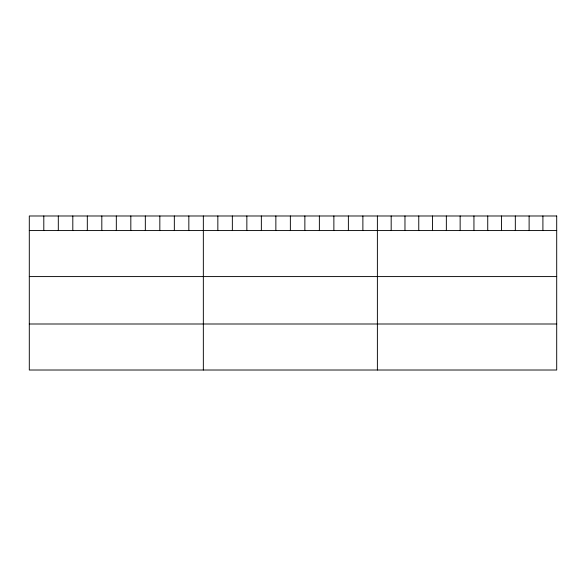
<?xml version="1.0" encoding="UTF-8"?>
<svg xmlns="http://www.w3.org/2000/svg" width="586" height="586" viewBox="0 0 586 586"><rect width="100%" height="100%" fill="white"/><g stroke="black" fill="none" stroke-linecap="round" stroke-linejoin="round"><path stroke-width="0.88" d="M29.3 230.569L556.7 230.569M29.3 276.585L556.7 276.585M29.3 323.999L556.7 323.999M542.907 215.985L542.907 230.569M529.114 215.985L529.114 230.569M515.321 215.985L515.321 230.569M501.528 215.985L501.528 230.569M487.735 215.985L487.735 230.569M473.942 215.985L473.942 230.569M460.142 215.985L460.142 230.569M446.349 215.985L446.349 230.569M432.556 215.985L432.556 230.569M418.763 215.985L418.763 230.569M404.97 215.985L404.97 230.569M391.177 215.985L391.177 230.569M377.384 215.985L377.384 370.015M362.88 215.985L362.88 230.569M348.377 215.985L348.377 230.569M333.874 215.985L333.874 230.569M319.37 215.985L319.37 230.569M304.867 215.985L304.867 230.569M290.363 215.985L290.363 230.569M275.86 215.985L275.86 230.569M261.356 215.985L261.356 230.569M246.853 215.985L246.853 230.569M232.349 215.985L232.349 230.569M217.845 215.985L217.845 230.569M203.342 215.985L203.342 370.015M188.839 215.985L188.839 230.569M174.335 215.985L174.335 230.569M159.832 215.985L159.832 230.569M145.328 215.985L145.328 230.569M130.825 215.985L130.825 230.569M116.321 215.985L116.321 230.569M101.818 215.985L101.818 230.569M87.314 215.985L87.314 230.569M72.811 215.985L72.811 230.569M58.307 215.985L58.307 230.569M43.803 215.985L43.803 230.569M556.7 215.985L29.3 215.985L29.3 370.015L556.7 370.015L556.7 215.985"/></g></svg>
